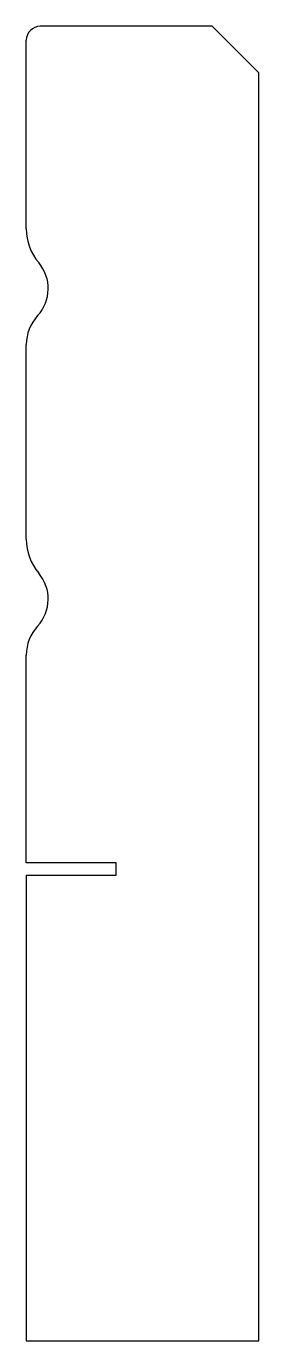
# Model space of a CAD drawing. Header units: millimetres. Extents: x 1733 to 1883, y 652 to 1499.
import ezdxf

# ---------------------------------------------------------------- set-up
doc = ezdxf.new("R2010")
doc.units = ezdxf.units.MM

msp = doc.modelspace()

# ---------------------------------------------------------------- linework, layer by layer
for p, q in [((1853.25, 1498.97), (1742.25, 1498.97)), ((1883.25, 1468.97), (1853.25, 1498.97)), ((1733.25, 1368.41), (1733.25, 1489.97)), ((1883.25, 651.97), (1883.25, 1468.97)), ((1733.25, 1168.41), (1733.25, 1293.82)), ((1733.25, 959.97), (1733.25, 1093.82)), ((1791.25, 959.97), (1733.25, 959.97)), ((1791.25, 951.97), (1791.25, 959.97)), ((1733.25, 951.97), (1791.25, 951.97)), ((1733.25, 951.97), (1733.25, 651.97)), ((1733.25, 651.97), (1883.25, 651.97))]:
    msp.add_line(p, q)
for centre, radius, start, end in [((1742.25, 1489.97), 9, 90, 180), ((1766.75, 1368.41), 33.5, 180, 220.48574), ((1721.72, 1329.97), 25.7, 317.18585, 40.48574), ((1760.75, 1293.82), 27.5, 137.18585, 180), ((1766.75, 1168.41), 33.5, 180, 220.48574), ((1721.72, 1129.97), 25.7, 317.18585, 40.48574), ((1760.75, 1093.82), 27.5, 137.18585, 180)]:
    msp.add_arc(centre, radius, start, end)

doc.saveas('drawing.dxf')
